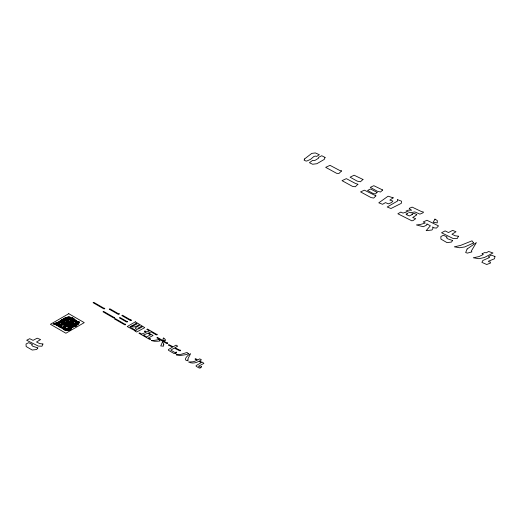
<?xml version="1.0" encoding="UTF-8"?>
<svg xmlns="http://www.w3.org/2000/svg" width="521" height="521" viewBox="0 0 521 521"><rect width="100%" height="100%" fill="white"/><g stroke="black" fill="none" stroke-linecap="round" stroke-linejoin="round"><path stroke-width="0.78" d="M55.747 323.86L65.685 317.309L70.25 318.728L66.766 321.079L69.847 322.043L68.466 323.528L65.145 324.902L62.253 323.684L59.251 325.417L55.714 323.88M65.893 330.581L79.661 322.636L68.765 316.345L54.998 324.29L65.893 330.581L70.328 330.06L71.54 328.497L66.258 326.674L65.327 325.527L66.147 325.026L62.325 323.222L59.739 324.55L59.83 327.084M71.683 326.459L73.865 326.667L75.942 324.479L64.402 318.852L60.638 320.526L62.715 321.626L58.052 322.981L53.832 323.521L60.644 325.299L63.77 323.867L64.428 322.584L67.776 324.355L63.575 329.239L69.371 328.575L70.465 326.81L69.912 325.579M151.585 340.63L154.444 341.275L157.83 341.229A12.921 7.457 0 0 0 160.071 340.884L158.99 339.484A34.171 19.726 0 0 1 151.591 340.649M130.543 319.868L122.461 315.205L121.816 315.576L130.185 320.408A1.022 0.586 0 0 0 130.804 320.584L131.299 320.61L131.487 320.011L131.077 320.005A0.873 0.508 0 0 1 130.53 319.874M155.935 334.69L151.103 331.897L148.537 332.958L153.076 335.491L148.413 337.94L149.683 338.67A0.827 0.475 0 0 0 150.23 338.8L150.641 338.806L150.465 339.412L149.97 339.379A1.146 0.664 0 0 1 149.312 339.217L138.957 333.225L139.602 332.854L141.732 334.078L146.069 332.274L144.389 331.31L145.033 330.933L146.824 331.968L149.384 330.907L146.785 329.409L147.436 329.031L156.307 334.156A0.814 0.469 0 0 0 156.841 334.274L157.264 334.293L157.075 334.892L156.58 334.86A1.055 0.612 0 0 1 155.929 334.69M187.931 359.959L187.925 360.793C181.985 360.525 188.101 354.716 190.601 353.681L188.185 358.324A22.722 13.116 0 0 0 187.964 359.549L187.931 359.959M165.281 340.037L165.196 340.493L162.858 340.233L163.366 337.921A5.555 3.204 0 0 1 164.838 339.015L165.281 340.037M163.744 344.772L163.457 346.204L160.755 345.924L162.545 341.822L163.659 343.84A13.911 8.03 0 0 1 163.744 344.772M72.868 324.603L72.823 325.143L68.967 327.631L70.856 328.497L68.629 330.132L67.417 330.444L62.598 328.289L63.555 326.406L70.27 323.398L69.13 322.72L71.905 321.066L75.643 322.395L75.219 324.681L69.065 327.175L69.918 327.898L70.954 327.826L71.234 328.927L67.43 330.431L54.223 323.847L57.134 322.167L59.283 323.215L61.178 322.564L64.129 323.801L62.37 324.661L65.587 326.081L68.681 324.557L68.023 324.179L70.114 323.606L72.868 324.603M62.826 319.66L63.764 320.519L59.863 322.33L53.956 323.691L59.668 324.635L65.105 323.417L73.682 318.891L69.286 317.406L66.916 318.767L65.392 318.455L62.826 319.66M482.133 253.74L483.254 254.548L478.858 256.625L473.263 257.771L478.975 258.716L484.413 257.498L492.99 252.972L488.594 251.48L486.223 252.841L484.699 252.535L482.133 253.74M416.728 214.398L416.67 214.945L412.71 217.498L415.706 218.683L413.14 220.513L411.903 220.839L397.862 213.773L400.844 212.054L403 213.096L404.928 212.425L407.897 213.656L406.1 214.535L409.324 215.955L412.489 214.385L411.831 214.007L413.961 213.408L416.728 214.398M397.601 199.706L397.451 201.086L387.207 207L390.971 208.511L401.307 203.346L401.535 201.184L397.601 199.706M78.638 322.056L78.339 324.257L67.704 329.878L63.875 328.126L73.669 321.998L74.679 320.591L78.638 322.056M494.95 256.475L494.527 258.755L488.372 261.249L489.226 261.972L490.261 261.907L490.541 263.007L486.738 264.512L481.899 262.363L482.856 260.487L489.577 257.478L488.431 256.801L491.212 255.147L494.95 256.475M125.685 324.225L125.509 324.83L125.014 324.798A1.055 0.612 0 0 1 124.363 324.629L114.496 318.93L115.141 318.559L124.727 324.088A0.827 0.475 0 0 0 125.274 324.218L125.685 324.225M127.482 321.405L127.313 322.011L126.811 321.978A1.114 0.645 0 0 1 126.173 321.802L119.407 317.888L120.051 317.517L126.538 321.262A0.873 0.508 0 0 0 127.072 321.398L127.482 321.405M58.131 323.951L57.759 325.143L59.72 326.048L60.898 325.807L64.226 324.257L67.554 321.418L69.71 321.314L72.973 319.653L68.941 317.882L65.359 318.364L58.131 323.951M104.76 308.289L104.571 308.888L104.076 308.855A1.049 0.606 0 0 1 103.438 308.679L93.09 302.701L93.734 302.323L103.816 308.145A0.788 0.456 0 0 0 104.337 308.276L104.76 308.289M114.672 317.387L114.483 317.986L113.988 317.953A1.055 0.612 0 0 1 113.337 317.784L102.989 311.805L103.646 311.421L113.715 317.237A0.814 0.469 0 0 0 114.249 317.374L114.672 317.387M119.205 313.766L119.022 314.358L118.521 314.332A1.055 0.612 0 0 1 117.87 314.163L109.247 309.181L109.898 308.803L118.247 313.629A0.749 0.43 0 0 0 118.781 313.753L119.205 313.766M167.716 342.942L167.534 343.534L167.033 343.508A1.055 0.612 0 0 1 166.381 343.339L156.828 337.816L157.485 337.439L166.759 342.792A0.814 0.469 0 0 0 167.293 342.929L167.716 342.942M180.579 350.223L180.396 350.822L179.895 350.789A1.205 0.697 0 0 1 179.283 350.613L174.307 348.093L170.777 350.132L174.913 352.522L176.554 352.059L175.72 352.984L176.17 353.245A2.462 1.42 0 0 1 175.707 353.498L174.17 353.59L168.713 350.444A1.316 0.762 0 0 1 168.713 349.37L172.516 347.175L168.316 345.039L168.908 344.635L173.161 346.804L176.02 345.149L177.713 346.126L174.965 347.715L179.634 350.079A0.964 0.56 0 0 0 180.155 350.223L180.579 350.223M304.498 158.996L304.127 160.188L306.087 161.093L307.266 160.852L310.594 159.302L313.922 156.463L315.459 156.092L316.729 156.398L319.34 154.698L315.309 152.927L311.727 153.408L304.498 158.996M78.684 322.375L77.876 324.381L69.834 328.308L66.219 329.207L62.357 327.325L66.284 325.325L68.831 325.065L72.295 323.059L72.1 322.362L75.363 320.695L78.684 322.375M325.052 157.42L324.244 159.426L316.846 163.731L312.587 164.252L309.415 162.695L312.652 160.364L313.987 160.624L315.355 160.201L318.663 158.104L318.461 157.407L321.731 155.74L325.052 157.42M65.783 326.341L64.35 329.897L66.037 330.457L70.602 329.226L69.931 328.477L75.05 319.901L65.783 326.341M467.109 249.005L465.676 252.568L467.363 253.121L471.922 251.897L471.258 251.148L476.376 242.571L467.109 249.005M42.93 344.01L41.999 346.204L38.293 346.087L26.662 340.252L29.671 338.702L33.051 340.343L37.186 338.188L40.573 339.562L36.516 342.023L39.694 343.567L42.93 344.01M77.258 324.186L76.333 326.387L72.132 326.55L60.456 320.741L63.998 318.885L67.385 320.526L71.52 318.364L74.9 319.738L70.849 322.206L74.028 323.743L77.258 324.186M458.356 236.202L457.431 238.403L453.231 238.572L441.554 232.757L445.097 230.901L448.483 232.542L452.619 230.38L455.999 231.76L451.948 234.222L455.126 235.766L458.356 236.202M427.005 224.004L426.354 225.293L423.228 226.72L416.409 224.948L420.629 224.401L425.292 223.047L423.221 221.946L426.979 220.279L438.526 225.899L436.448 228.087L434.267 227.879L432.495 227L433.049 228.231L431.955 229.995L426.152 230.666L430.359 225.782L427.005 224.004M72.367 317.699L70.582 320.929L74.692 321.457L74.692 319.126L72.367 317.699M434.95 219.12L433.159 222.356L437.275 222.877L437.275 220.546L434.95 219.12M79.531 322.011L78.489 323.769L76.033 324.355L70.934 322.128L66.786 322.896L62.116 321.307L64.343 320.363L67.756 320.448L65.346 319.021L68.16 317.367L77.525 321.854L79.531 322.011M409.662 208.192L409.232 208.804L411.642 210.23L408.19 210.171L405.911 211.142L410.607 212.718L414.827 211.91L419.939 214.131L422.987 212.802L423.534 212.086L421.502 211.585L412.118 207.111L409.662 208.192M37.844 347.95L36.639 349.513L32.204 350.034L26.141 346.53L26.05 344.003L28.635 342.668L32.458 344.479L31.638 344.98L32.569 346.126L37.844 347.95M452.638 240.52L451.427 242.083L446.992 242.604L440.929 239.1L440.838 236.567L443.423 235.238L447.246 237.048L446.425 237.55L447.357 238.696L452.638 240.52M393.192 197.83L389.838 200.103L392.893 201.086L391.584 202.532L388.353 203.848L385.481 202.617L382.583 204.291L378.774 202.832L388.106 196.202L393.192 197.83M70.823 327.702L68.681 329.917L65.952 329.435L55.486 323.749L59.316 322.05L70.823 327.702M375.901 195.844L373.752 198.058L371.024 197.576L360.558 191.891L364.394 190.191L375.901 195.844M71.748 327.11L69.163 329.604L66.31 329.207L55.877 323.495L60.202 321.483L69.326 326.315L71.748 327.11M75.916 324.433L73.331 326.934L71.012 326.81L60.045 320.825L64.37 318.813L74.028 323.919L75.916 324.433M341.548 170.953L338.963 173.454L336.644 173.324L325.677 167.345L330.001 165.333L339.659 170.439L341.548 170.953M357.894 184.265L355.302 186.765L352.457 186.362L342.023 180.657L346.341 178.644L355.465 183.47L357.894 184.265M77.596 321.841L75.428 323.873L72.328 323.15L65.216 319.223L68.739 317.55L77.596 321.841M382.675 189.983L380.506 192.015L377.399 191.292L370.294 187.365L373.811 185.691L382.675 189.983M71.996 324.251L70.289 325.833L67.912 325.293L62.5 322.297L65.47 320.838L71.996 324.251M377.067 192.399L375.367 193.975L372.99 193.434L367.579 190.439L370.548 188.98L377.067 192.399M201.497 366.706L200.644 367.5L200.93 367.67A2.364 1.368 0 0 1 200.605 367.852L199.543 368.073A1.003 0.58 0 0 1 199.139 367.995L196.443 366.471A1.316 0.762 0 0 1 196.443 365.397L201.217 362.636L198.892 361.294C195.831 363.098 191.787 363.782 188.576 361.984L192.64 361.815A8.955 5.171 0 0 0 194.17 361.489L197.146 360.291L194.984 359.041L195.635 358.669L197.824 359.933L199.725 358.832L201.438 359.822L199.536 360.923L201.972 362.329L202.532 362.193L203.874 363.411L198.468 366.25L200.11 367.194L201.497 366.706M76.854 322.317L74.262 324.622L71.045 323.971L63.966 320.024L67.951 318.051L76.854 322.317M362.994 179.471L360.408 181.777L357.185 181.132L350.112 177.186L354.098 175.212L362.994 179.471M68.765 313.694L50.407 324.29L65.893 333.232L84.252 322.636L68.765 313.694M135.375 321.828L127.209 326.543L135.304 330.828L134.965 331.024L136.697 332.02L144.76 327.65L135.375 321.828M130.927 326.393L129.918 326.973L135.948 330.457L137.401 329.617L135.727 328.647A1.302 0.749 0 0 1 135.727 327.585L139.556 325.371L138.781 324.928C136.554 326.465 133.552 327.768 130.927 326.393M136.124 323.391L131.338 326.159L132.51 325.983A6.558 3.784 0 0 0 133.597 325.697L137.082 323.945L136.124 323.391M141.282 326.374L137.752 328.412L138.619 328.914L142.148 326.875L141.282 326.374M150.406 334.782L146.675 336.937L143.444 335.068L147.782 333.271L150.406 334.782M72.23 320.311L63.438 324.264L58.3 325.084L52.986 324.16L59.114 322.792L70.706 318.155L72.23 320.311M473.556 242.981L464.758 246.928L459.626 247.755L454.312 246.83L460.44 245.463L472.033 240.826L473.556 242.981M188.498 353.674L187.86 353.948A18.098 10.446 0 0 1 185.704 354.69L179.992 355.543L176.183 354.814L178.143 354.697A17.831 10.296 0 0 0 181.438 354.215L187.006 352.47L188.498 353.674"/></g></svg>
